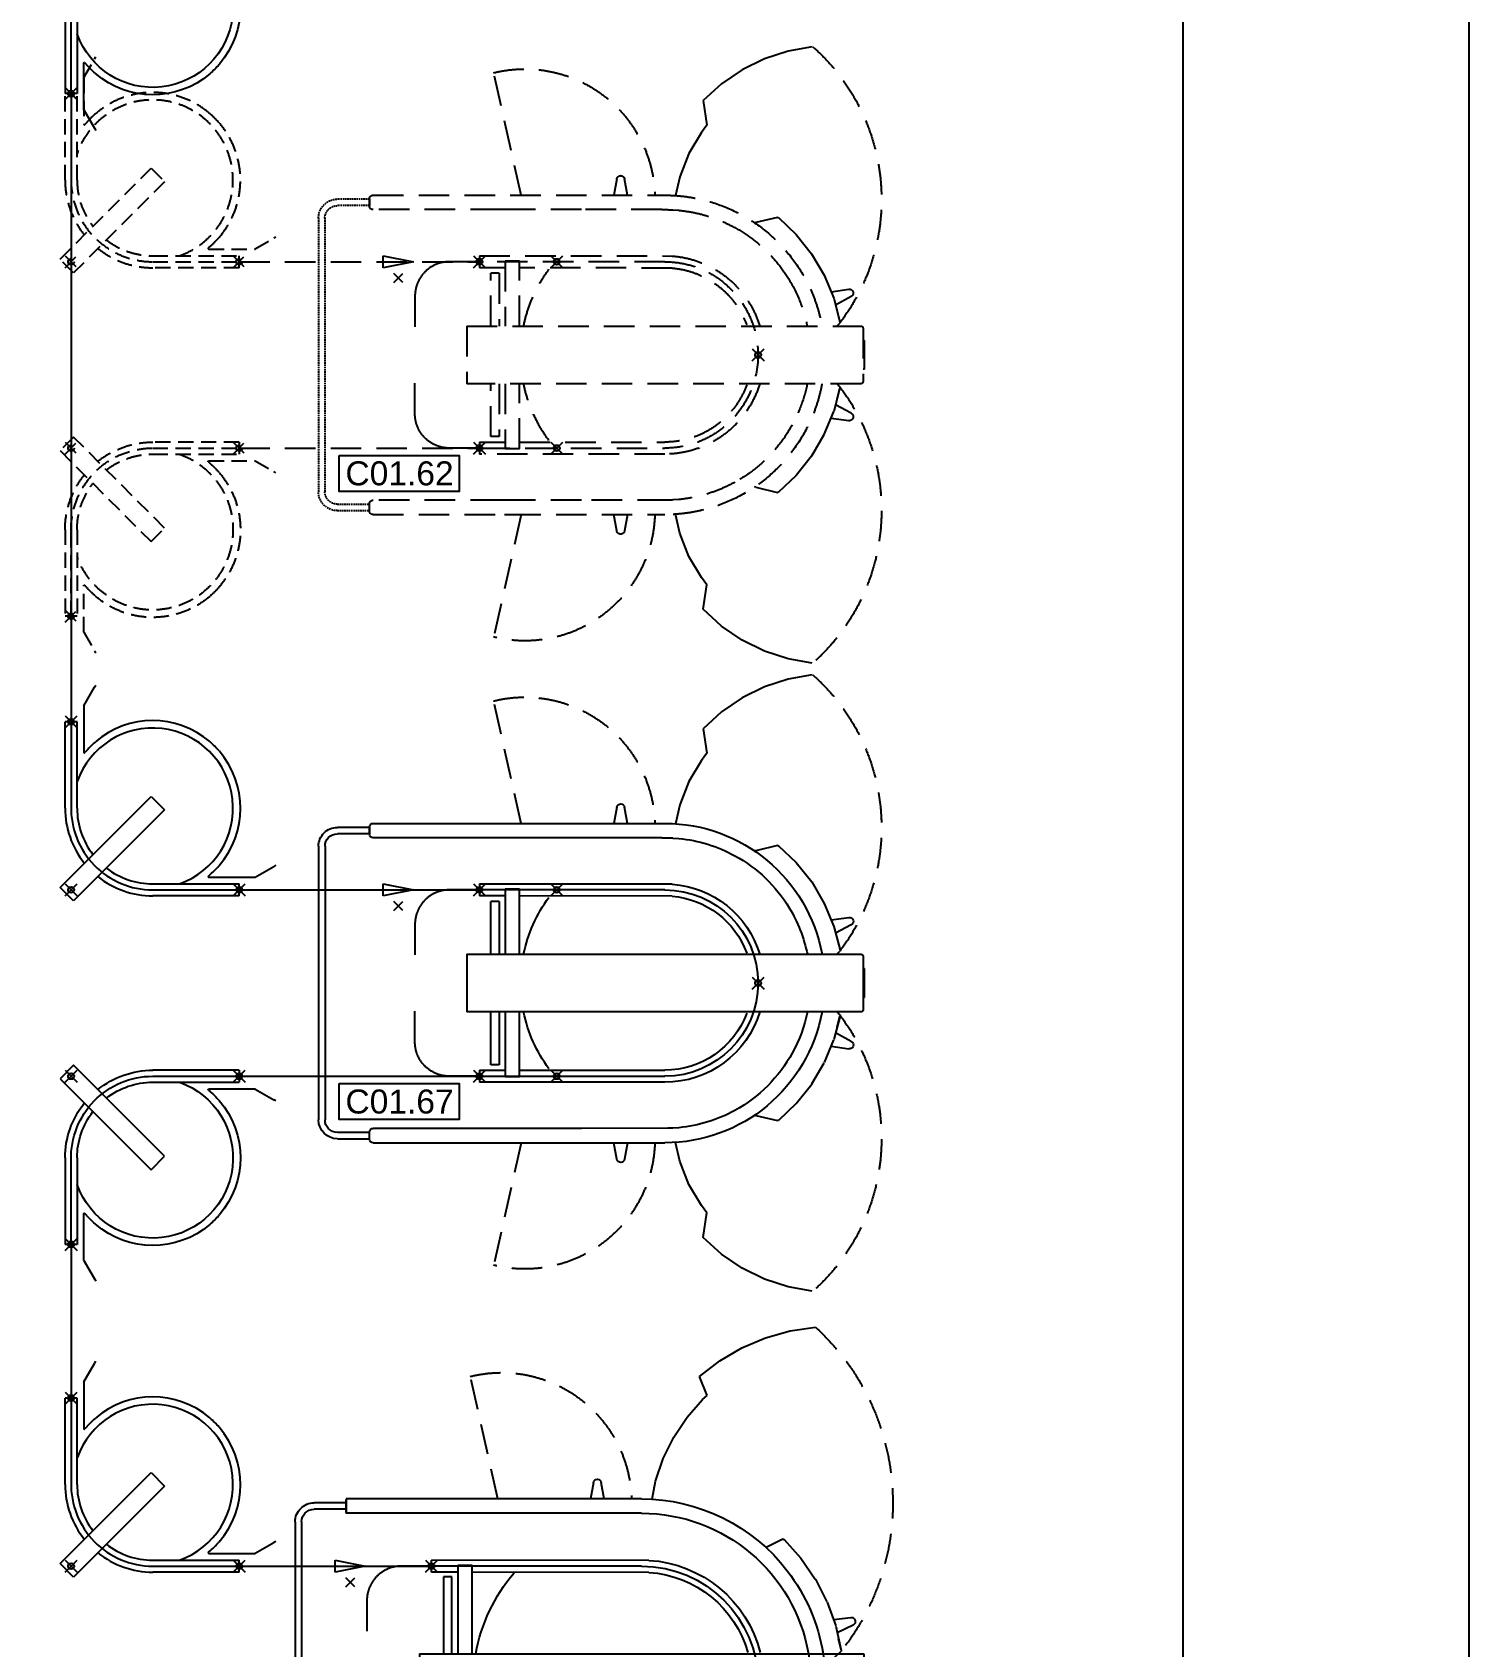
# Model space of a CAD drawing. Extents: x -3873 to 164127, y 7129 to 96529.
# Drawn here: x 63037 to 69017, y 45319 to 52042 of the extents above; entities that cross this region are included whole.
import ezdxf
from ezdxf.enums import TextEntityAlignment as Align

# ---------------------------------------------------------------- set-up
doc = ezdxf.new("R2010")
doc.units = 0
doc.header["$PDMODE"] = 35
doc.header["$PDSIZE"] = 25
doc.linetypes.add('HIDDEN', pattern=[9.525, 6.35, -3.175])
doc.layers.get('0').update_dxf_attribs({"linetype": 'CONTINUOUS'})
for name, color, linetype in [('BUILDING', 2, 'CONTINUOUS'), ('DOORS', 4, 'HIDDEN'), ('LAYOUT', 90, 'CONTINUOUS'), ('LAYOUT optional expansion', 130, 'HIDDEN'), ('LOGISTICS', 3, 'CONTINUOUS'), ('POSNR', 4, 'CONTINUOUS')]:
    doc.layers.add(name, color=color, linetype=linetype)
doc.styles.add('015_100', font='arial.ttf', dxfattribs={"height": 150})

# ---------------------------------------------------------------- blocks, each defined once
blk = doc.blocks.new('evisceration_Neckskin_ECP_16d')
at = {"ltscale": 20}
for p, q in [((571.8, 1120.9), (559.8, 1053)), ((616.2, 1053), (604.2, 1120.9)), ((-458, 1038), (-458, 1008)), ((-443, 1053), (772, 1053)), ((104.5, 1053), (167, 1053)), ((89.5, 993), (-443, 993)), ((174.5, 993), (89.5, 993)), ((424.5, 993), (174.5, 993)), ((784.6, 992.9), (424.5, 993)), ((829.8, 990.2), (805.1, 992.1)), ((1150.3, 939.1), (1240.5, 960.8)), ((1318.5, 889.8), (1244.8, 959.6)), ((1150.3, 939.1), (1145.8, 938)), ((1319, 889.2), (1383, 808.9)), ((1383.5, 808.2), (1435.6, 719.8)), ((-219.1, 740.8), (-221, 739.2)), ((-217.2, 742.4), (-219.1, 740.8)), ((-215.3, 744), (-217.2, 742.4)), ((-213.3, 745.6), (-215.3, 744)), ((-211.3, 747.1), (-213.3, 745.6)), ((-209.3, 748.6), (-211.3, 747.1)), ((-207.3, 750.1), (-209.3, 748.6)), ((-205.2, 751.5), (-207.3, 750.1)), ((-203.1, 752.9), (-205.2, 751.5)), ((-201, 754.2), (-203.1, 752.9)), ((-198.9, 755.5), (-201, 754.2)), ((-196.7, 756.8), (-198.9, 755.5)), ((-194.5, 758), (-196.7, 756.8)), ((-192.3, 759.2), (-194.5, 758)), ((-190.1, 760.4), (-192.3, 759.2)), ((-187.9, 761.5), (-190.1, 760.4)), ((-185.6, 762.6), (-187.9, 761.5)), ((-183.3, 763.6), (-185.6, 762.6)), ((-181.1, 764.6), (-183.3, 763.6)), ((-178.7, 765.6), (-181.1, 764.6)), ((-176.4, 766.5), (-178.7, 765.6)), ((-174.1, 767.3), (-176.4, 766.5)), ((-171.7, 768.2), (-174.1, 767.3)), ((-169.3, 769), (-171.7, 768.2)), ((-166.9, 769.7), (-169.3, 769)), ((-164.5, 770.4), (-166.9, 769.7)), ((-162.1, 771.1), (-164.5, 770.4)), ((-159.7, 771.7), (-162.1, 771.1)), ((-157.3, 772.3), (-159.7, 771.7)), ((-154.8, 772.9), (-157.3, 772.3)), ((-152.4, 773.4), (-154.8, 772.9)), ((-149.9, 773.8), (-152.4, 773.4)), ((-147.4, 774.2), (-149.9, 773.8)), ((-145, 774.6), (-147.4, 774.2)), ((-142.5, 774.9), (-145, 774.6)), ((-140, 775.2), (-142.5, 774.9)), ((-137.5, 775.5), (-140, 775.2)), ((-135, 775.7), (-137.5, 775.5)), ((-132.5, 775.8), (-135, 775.7)), ((-130, 775.9), (-132.5, 775.8)), ((-127.5, 776), (-130, 775.9)), ((-125, 776), (-127.5, 776)), ((0, 776), (-125, 776)), ((772, 801), (0, 801)), ((0, 751), (0, 801)), ((0, 776), (772.3, 776)), ((0, 751), (107, 751)), ((167, 779), (107, 779)), ((107, 508), (107, 779)), ((167, 779), (167, 508)), ((167, 751), (772, 751)), ((-262.2, 674.5), (-262.9, 672.1)), ((-261.4, 676.9), (-262.2, 674.5)), ((-260.6, 679.3), (-261.4, 676.9)), ((-259.8, 681.6), (-260.6, 679.3)), ((-258.9, 684), (-259.8, 681.6)), ((-258, 686.3), (-258.9, 684)), ((-257, 688.6), (-258, 686.3)), ((-256, 690.9), (-257, 688.6)), ((-255, 693.2), (-256, 690.9)), ((-253.9, 695.4), (-255, 693.2)), ((-252.8, 697.7), (-253.9, 695.4)), ((-251.7, 699.9), (-252.8, 697.7)), ((-250.5, 702.1), (-251.7, 699.9)), ((-249.2, 704.3), (-250.5, 702.1)), ((-248, 706.4), (-249.2, 704.3)), ((-246.7, 708.6), (-248, 706.4)), ((-245.3, 710.7), (-246.7, 708.6)), ((-243.9, 712.8), (-245.3, 710.7)), ((-242.5, 714.8), (-243.9, 712.8)), ((-241.1, 716.9), (-242.5, 714.8)), ((-239.6, 718.9), (-241.1, 716.9)), ((-238, 720.9), (-239.6, 718.9)), ((-236.5, 722.8), (-238, 720.9)), ((-234.9, 724.8), (-236.5, 722.8)), ((-233.3, 726.7), (-234.9, 724.8)), ((-231.6, 728.5), (-233.3, 726.7)), ((-229.9, 730.4), (-231.6, 728.5)), ((-228.2, 732.2), (-229.9, 730.4)), ((-226.4, 734), (-228.2, 732.2)), ((-224.6, 735.7), (-226.4, 734)), ((-222.8, 737.5), (-224.6, 735.7)), ((-221, 739.2), (-222.8, 737.5)), ((82, 728), (47, 728)), ((47, 728), (47, 508)), ((82, 508), (82, 728)), ((1436, 719), (1475.4, 624.2)), ((-268.5, 632.5), (-268.5, 505.5)), ((-268.3, 640.1), (-268.4, 637.6)), ((-268.4, 637.6), (-268.4, 635.1)), ((-268.4, 635.1), (-268.5, 632.6)), ((-268.1, 642.6), (-268.3, 640.1)), ((-267.9, 645.1), (-268.1, 642.6)), ((-267.7, 647.5), (-267.9, 645.1)), ((-267.4, 650), (-267.7, 647.5)), ((-267.1, 652.5), (-267.4, 650)), ((-266.7, 655), (-267.1, 652.5)), ((-266.3, 657.5), (-266.7, 655)), ((-265.8, 659.9), (-266.3, 657.5)), ((-265.3, 662.4), (-265.8, 659.9)), ((-264.8, 664.8), (-265.3, 662.4)), ((-264.2, 667.3), (-264.8, 664.8)), ((-263.6, 669.7), (-264.2, 667.3)), ((-262.9, 672.1), (-263.6, 669.7)), ((1464.4, 650.7), (1537.6, 661.7)), ((1501.1, 525.1), (1475.7, 623.4)), ((1547.9, 630.9), (1482.9, 595.5)), ((1489, 571.8), (1500.8, 526.3)), ((1589, 508), (-53, 508)), ((-53, 268), (-53, 508)), ((1500.1, 520.8), (1488.4, 508)), ((1500.9, 525.9), (1500.8, 526.3)), ((1597, 276), (1597, 500)), ((1603, 448), (1597, 448)), ((1603, 448), (1603, 328)), ((-268.5, 143.5), (-268.5, 270.5)), ((1597, 328), (1603, 328)), ((-53, 268), (1589, 268)), ((47, 268), (47, 48)), ((82, 48), (82, 268)), ((107, -3), (107, 268)), ((167, 268), (167, -3)), ((1475.4, 151.8), (1501.1, 250.9)), ((1488.4, 268), (1500.1, 255.2)), ((-268.4, 140.9), (-268.5, 143.4)), ((-268.4, 138.4), (-268.4, 140.9)), ((-268.3, 135.9), (-268.4, 138.4)), ((-268.1, 133.4), (-268.3, 135.9)), ((1435.6, 56.2), (1475.4, 151.8)), ((1547.9, 145.1), (1482.9, 180.5)), ((-267.9, 130.9), (-268.1, 133.4)), ((-267.7, 128.5), (-267.9, 130.9)), ((-267.4, 126), (-267.7, 128.5)), ((-267.1, 123.5), (-267.4, 126)), ((-266.7, 121), (-267.1, 123.5)), ((-266.3, 118.5), (-266.7, 121)), ((-265.8, 116.1), (-266.3, 118.5)), ((-265.3, 113.6), (-265.8, 116.1)), ((-264.8, 111.2), (-265.3, 113.6)), ((-264.2, 108.7), (-264.8, 111.2)), ((-263.6, 106.3), (-264.2, 108.7)), ((-262.9, 103.9), (-263.6, 106.3)), ((-262.2, 101.5), (-262.9, 103.9)), ((-261.4, 99.1), (-262.2, 101.5)), ((-260.6, 96.7), (-261.4, 99.1)), ((-259.8, 94.4), (-260.6, 96.7)), ((-258.9, 92), (-259.8, 94.4)), ((-258, 89.7), (-258.9, 92)), ((-257, 87.4), (-258, 89.7)), ((-256, 85.1), (-257, 87.4)), ((-255, 82.8), (-256, 85.1)), ((-253.9, 80.6), (-255, 82.8)), ((-252.8, 78.3), (-253.9, 80.6)), ((-251.7, 76.1), (-252.8, 78.3)), ((-250.5, 73.9), (-251.7, 76.1)), ((-249.2, 71.7), (-250.5, 73.9)), ((-248, 69.6), (-249.2, 71.7)), ((-246.7, 67.4), (-248, 69.6)), ((-245.3, 65.3), (-246.7, 67.4)), ((1464.4, 125.3), (1537.6, 114.3)), ((-243.9, 63.2), (-245.3, 65.3)), ((-242.5, 61.2), (-243.9, 63.2)), ((-241.1, 59.1), (-242.5, 61.2)), ((-239.6, 57.1), (-241.1, 59.1)), ((-238, 55.1), (-239.6, 57.1)), ((-236.5, 53.2), (-238, 55.1)), ((-234.9, 51.2), (-236.5, 53.2)), ((-233.3, 49.3), (-234.9, 51.2)), ((-231.6, 47.5), (-233.3, 49.3)), ((-229.9, 45.6), (-231.6, 47.5)), ((-228.2, 43.8), (-229.9, 45.6)), ((-226.4, 42), (-228.2, 43.8)), ((-224.6, 40.3), (-226.4, 42)), ((-222.8, 38.5), (-224.6, 40.3)), ((-221, 36.8), (-222.8, 38.5)), ((-219.1, 35.2), (-221, 36.8)), ((-217.2, 33.6), (-219.1, 35.2)), ((-215.3, 32), (-217.2, 33.6)), ((-213.3, 30.4), (-215.3, 32)), ((-211.3, 28.9), (-213.3, 30.4)), ((-209.3, 27.4), (-211.3, 28.9)), ((-207.3, 25.9), (-209.3, 27.4)), ((-205.2, 24.5), (-207.3, 25.9)), ((-203.1, 23.1), (-205.2, 24.5)), ((-201, 21.8), (-203.1, 23.1)), ((-198.9, 20.5), (-201, 21.8)), ((-196.7, 19.2), (-198.9, 20.5)), ((-194.5, 18), (-196.7, 19.2)), ((-192.3, 16.8), (-194.5, 18)), ((-190.1, 15.6), (-192.3, 16.8)), ((-187.9, 14.5), (-190.1, 15.6)), ((-185.6, 13.4), (-187.9, 14.5)), ((-183.3, 12.4), (-185.6, 13.4)), ((-181.1, 11.4), (-183.3, 12.4)), ((-178.7, 10.4), (-181.1, 11.4)), ((-176.4, 9.5), (-178.7, 10.4)), ((-174.1, 8.7), (-176.4, 9.5)), ((-171.7, 7.8), (-174.1, 8.7)), ((-169.3, 7), (-171.7, 7.8)), ((-166.9, 6.3), (-169.3, 7)), ((-164.5, 5.6), (-166.9, 6.3)), ((-162.1, 4.9), (-164.5, 5.6)), ((-159.7, 4.3), (-162.1, 4.9)), ((-157.3, 3.7), (-159.7, 4.3)), ((-154.8, 3.1), (-157.3, 3.7)), ((-152.4, 2.6), (-154.8, 3.1)), ((-149.9, 2.2), (-152.4, 2.6)), ((-147.4, 1.8), (-149.9, 2.2)), ((-145, 1.4), (-147.4, 1.8)), ((-142.5, 1.1), (-145, 1.4)), ((-140, 0.8), (-142.5, 1.1)), ((-137.5, 0.5), (-140, 0.8)), ((-135, 0.3), (-137.5, 0.5)), ((-132.5, 0.2), (-135, 0.3)), ((-130, 0.1), (-132.5, 0.2)), ((-127.5, 0), (-130, 0.1)), ((-125, 0), (-127.5, 0)), ((0, 0), (-125, 0)), ((107, 25), (0, 25)), ((0, -25), (0, 25)), ((772.1, 0), (0, 0)), ((82, 48), (47, 48)), ((802.1, 26.3), (167, 25)), ((1383, -32.9), (1435.6, 56.2)), ((0, -25), (802.1, -23.9)), ((167, -3), (107, -3)), ((1318.5, -113.8), (1383, -32.9)), ((1244.8, -183.6), (1318.5, -113.8)), ((1150.3, -163.1), (1145.8, -162)), ((1240.5, -184.8), (1150.3, -163.1)), ((1244.7, -183.5), (1244.8, -183.6)), ((-458, -262), (-458, -232)), ((-458, -233.6), (-458, -260.4)), ((89.5, -217), (-443, -217)), ((174.5, -217), (89.5, -217)), ((424.5, -217), (174.5, -217)), ((759.5, -217), (424.5, -217)), ((805.1, -216.1), (829.8, -214.2)), ((-443, -277), (772, -277)), ((571.8, -344.9), (559.8, -277)), ((616.2, -277), (604.2, -344.9))]:
    blk.add_line(p, q, dxfattribs=at)
for p, q in [((-591.5, 1036.4), (-458, 1036.4)), ((-591.5, 1009.5), (-458, 1009.5)), ((-670, -182), (-670, 958)), ((-643.1, -182), (-643.1, 958)), ((-458, -233.6), (-591.5, -233.6)), ((-458, -260.4), (-591.5, -260.4))]:
    blk.add_line(p, q)
at = {"color": 5, "linetype": 'Continuous', "ltscale": 20}
for p, q in [((-356.2, 86.2), (-318.7, 48.8)), ((-318.7, 86.2), (-356.2, 48.8)), ((-275, 0), (-400, 25)), ((-400, 25), (-400, -25)), ((-400, -25), (-275, 0))]:
    blk.add_line(p, q, dxfattribs=at)
at = {"ltscale": 20}
blk.add_lwpolyline([(1244.8, -183.6), (1244.9, -183.6), (1244.9, -183.5), (1244.9, -183.5), (1244.9, -183.5), (1244.9, -183.5), (1244.9, -183.5), (1244.9, -183.5), (1244.9, -183.4)], dxfattribs=at)
for centre, radius, start, end in [((588, 1118), 16.5, 10, 170), ((-443, 1038), 15, 90, 180), ((104.5, 1043), 10, 90, 90.14526), ((772, 388), 665, 10.39596, 90), ((-443, 1008), 15, 180, 270.00001), ((772, 388), 605, 86.86648, 88.80625), ((772, 388), 605, 61.19375, 84.52049), ((1241.6, 956.3), 4.65, 46.53872, 103.53872), ((772, 388), 605, 28.80625, 61.19375), ((772, 388), 600, 143.54094, 168.46311), ((772, 388), 413, 16.89119, 90), ((772, 388), 363, 20.14228, 90), ((772, 388), 388, 270.01158, 89.95973), ((772, 388), 605, 11.44024, 28.80625), ((1540, 645.4), 16.5, 298.53872, 98.53872), ((1496.6, 523.9), 4.65, 317.53873, 14.53872), ((1589, 500), 8, 359.99344, 90.00401), ((1589, 276), 8, 269.99517, 359.99632), ((772, 388), 600, 191.53701, 216.45915), ((772, 388), 665, 269.99999, 349.60391), ((772, 388), 363, 274.76435, 339.85772), ((772, 388), 413, 274.18647, 343.10862), ((772, 388), 605, 328.80626, 348.55962), ((1496.6, 252.1), 4.65, 345.46128, 42.46128), ((1540, 130.6), 16.5, 261.46127, 61.46128), ((772, 388), 605, 298.80625, 328.80626), ((772, 388), 605, 275.47956, 298.80625), ((1241.6, -180.3), 4.65, 256.46127, 313.46128), ((-443, -232), 15, 90, 180), ((-443, -262), 15, 180, 270.00001), ((769, 452.9), 670, 269.18774, 273.08648), ((744.5, -267), 10, 269.13946, 270.00001), ((588, -342), 16.5, 189.99998, 349.99998)]:
    blk.add_arc(centre, radius, start, end, dxfattribs=at)
for centre, radius, start, end in [((-591.5, 958), 78.5, 90.00001, 180), ((-591.5, 958), 51.6, 90.00001, 180), ((-591.5, -182), 78.5, 180, 270.00001), ((-591.5, -182), 51.6, 180, 270.00001)]:
    blk.add_arc(centre, radius, start, end)
at = {"color": 5, "linetype": 'Continuous', "ltscale": 20}
for p in [(0, 776), (322, 776), (1160, 388), (0, 0), (322, 0)]:
    blk.add_point(p, dxfattribs=at)
at = {"layer": 'DOORS', "color": 4, "linetype": 'HIDDEN', "ltscale": 20}
for points in [[(1385.2, 1671.2), (1285, 1653.3), (1187.2, 1621.1), (1094.2, 1575.5), (1008.5, 1517.5), (931.3, 1446.9), (947.1, 1345.2), (924.2, 1314.2), (872.3, 1226.9), (833.8, 1130.2), (816, 1051.5)], [(173.8, 1053), (59.8, 1559.1)], [(173.8, -277), (59.8, -783.1)], [(1385.2, -895.2), (1285, -877.3), (1187.2, -845.1), (1094.2, -799.5), (1008.5, -741.5), (931.3, -670.9), (947.1, -569.2), (924.2, -538.2), (872.3, -450.9), (833.8, -354.2), (816, -275.5)]]:
    blk.add_lwpolyline(points, dxfattribs=at)
for centre, radius, start, end in [((824.7, 1035.7), 849.3, 321.58471, 48.48563), ((189, 1037), 541.6, 1.69289, 103.8927), ((824.7, -259.7), 849.3, 311.51437, 38.41529), ((189, -261), 541.6, 256.1073, 358.30711)]:
    blk.add_arc(centre, radius, start, end, dxfattribs=at)
at = {"layer": 'POSNR', "color": 4, "linetype": 'Continuous'}
blk.add_lwpolyline([(-584.3, 806.2), (-84.3, 806.2), (-84.3, 956.2), (-584.3, 956.2)], close=True, dxfattribs=at)
at = {"layer": 'POSNR', "color": 4, "linetype": 'Continuous', "style": '015_100', "flags": 8}
blk.add_attdef('C01.62', text='', height=100, dxfattribs=at).set_placement((-332.5, 881.2), align=Align.MIDDLE)
blk = doc.blocks.new('evisceration_finalcontrol_ECP_16d')
at = {"ltscale": 20}
for p, q in [((572, 1120.9), (560.1, 1053)), ((616.5, 1053), (604.5, 1120.9)), ((-457.7, 1038), (-457.7, 1008)), ((-442.7, 1053), (772.3, 1053)), ((104.8, 1053), (167.3, 1053)), ((89.8, 993), (-442.7, 993)), ((174.7, 993), (89.8, 993)), ((424.8, 993), (174.7, 993)), ((784.9, 992.9), (424.8, 993)), ((830, 990.2), (805.3, 992.1)), ((1150.5, 939.1), (1240.8, 960.8)), ((1318.7, 889.8), (1245, 959.6)), ((1150.5, 939.1), (1146.1, 938)), ((1319.3, 889.2), (1383.3, 808.9)), ((1383.8, 808.2), (1435.9, 719.8)), ((-219.1, 740.8), (-221, 739.2)), ((-217.2, 742.4), (-219.1, 740.8)), ((-215.3, 744), (-217.2, 742.4)), ((-213.3, 745.6), (-215.3, 744)), ((-211.3, 747.1), (-213.3, 745.6)), ((-209.3, 748.6), (-211.3, 747.1)), ((-207.3, 750.1), (-209.3, 748.6)), ((-205.2, 751.5), (-207.3, 750.1)), ((-203.1, 752.9), (-205.2, 751.5)), ((-201, 754.2), (-203.1, 752.9)), ((-198.9, 755.5), (-201, 754.2)), ((-196.7, 756.8), (-198.9, 755.5)), ((-194.5, 758), (-196.7, 756.8)), ((-192.3, 759.2), (-194.5, 758)), ((-190.1, 760.4), (-192.3, 759.2)), ((-187.9, 761.5), (-190.1, 760.4)), ((-185.6, 762.6), (-187.9, 761.5)), ((-183.3, 763.6), (-185.6, 762.6)), ((-181.1, 764.6), (-183.3, 763.6)), ((-178.7, 765.6), (-181.1, 764.6)), ((-176.4, 766.5), (-178.7, 765.6)), ((-174.1, 767.3), (-176.4, 766.5)), ((-171.7, 768.2), (-174.1, 767.3)), ((-169.3, 769), (-171.7, 768.2)), ((-166.9, 769.7), (-169.3, 769)), ((-164.5, 770.4), (-166.9, 769.7)), ((-162.1, 771.1), (-164.5, 770.4)), ((-159.7, 771.7), (-162.1, 771.1)), ((-157.3, 772.3), (-159.7, 771.7)), ((-154.8, 772.9), (-157.3, 772.3)), ((-152.4, 773.4), (-154.8, 772.9)), ((-149.9, 773.8), (-152.4, 773.4)), ((-147.4, 774.2), (-149.9, 773.8)), ((-145, 774.6), (-147.4, 774.2)), ((-142.5, 774.9), (-145, 774.6)), ((-140, 775.2), (-142.5, 774.9)), ((-137.5, 775.5), (-140, 775.2)), ((-135, 775.7), (-137.5, 775.5)), ((-132.5, 775.8), (-135, 775.7)), ((-130, 775.9), (-132.5, 775.8)), ((-127.5, 776), (-130, 775.9)), ((-125, 776), (-127.5, 776)), ((0, 776), (-125, 776)), ((772, 801), (0, 801)), ((0, 751), (0, 801)), ((0, 776), (772.3, 776)), ((0, 751), (107, 751)), ((167, 779), (107, 779)), ((107, 508), (107, 779)), ((167, 779), (167, 508)), ((167, 751), (772, 751)), ((-262.2, 674.5), (-262.9, 672.1)), ((-261.4, 676.9), (-262.2, 674.5)), ((-260.6, 679.3), (-261.4, 676.9)), ((-259.8, 681.6), (-260.6, 679.3)), ((-258.9, 684), (-259.8, 681.6)), ((-258, 686.3), (-258.9, 684)), ((-257, 688.6), (-258, 686.3)), ((-256, 690.9), (-257, 688.6)), ((-255, 693.2), (-256, 690.9)), ((-253.9, 695.4), (-255, 693.2)), ((-252.8, 697.7), (-253.9, 695.4)), ((-251.7, 699.9), (-252.8, 697.7)), ((-250.5, 702.1), (-251.7, 699.9)), ((-249.2, 704.3), (-250.5, 702.1)), ((-248, 706.4), (-249.2, 704.3)), ((-246.7, 708.6), (-248, 706.4)), ((-245.3, 710.7), (-246.7, 708.6)), ((-243.9, 712.8), (-245.3, 710.7)), ((-242.5, 714.8), (-243.9, 712.8)), ((-241.1, 716.9), (-242.5, 714.8)), ((-239.6, 718.9), (-241.1, 716.9)), ((-238, 720.9), (-239.6, 718.9)), ((-236.5, 722.8), (-238, 720.9)), ((-234.9, 724.8), (-236.5, 722.8)), ((-233.3, 726.7), (-234.9, 724.8)), ((-231.6, 728.5), (-233.3, 726.7)), ((-229.9, 730.4), (-231.6, 728.5)), ((-228.2, 732.2), (-229.9, 730.4)), ((-226.4, 734), (-228.2, 732.2)), ((-224.6, 735.7), (-226.4, 734)), ((-222.8, 737.5), (-224.6, 735.7)), ((-221, 739.2), (-222.8, 737.5)), ((82, 728), (47, 728)), ((47, 728), (47, 508)), ((82, 508), (82, 728)), ((1436.3, 719), (1475.6, 624.2)), ((-268.5, 632.5), (-268.5, 505.5)), ((-268.3, 640.1), (-268.4, 637.6)), ((-268.4, 637.6), (-268.4, 635.1)), ((-268.4, 635.1), (-268.5, 632.6)), ((-268.1, 642.6), (-268.3, 640.1)), ((-267.9, 645.1), (-268.1, 642.6)), ((-267.7, 647.5), (-267.9, 645.1)), ((-267.4, 650), (-267.7, 647.5)), ((-267.1, 652.5), (-267.4, 650)), ((-266.7, 655), (-267.1, 652.5)), ((-266.3, 657.5), (-266.7, 655)), ((-265.8, 659.9), (-266.3, 657.5)), ((-265.3, 662.4), (-265.8, 659.9)), ((-264.8, 664.8), (-265.3, 662.4)), ((-264.2, 667.3), (-264.8, 664.8)), ((-263.6, 669.7), (-264.2, 667.3)), ((-262.9, 672.1), (-263.6, 669.7)), ((1464.6, 650.7), (1537.8, 661.7)), ((1501.4, 525.1), (1475.9, 623.4)), ((1548.2, 630.9), (1483.1, 595.5)), ((1489.3, 571.8), (1501.1, 526.3)), ((1589, 508), (-53, 508)), ((-53, 268), (-53, 508)), ((1500.3, 520.8), (1488.6, 508)), ((1501.2, 525.9), (1501.1, 526.3)), ((1597, 276), (1597, 500)), ((1603, 448), (1597, 448)), ((1603, 448), (1603, 328)), ((-268.5, 143.5), (-268.5, 270.5)), ((1597, 328), (1603, 328)), ((-53, 268), (1589, 268)), ((47, 268), (47, 48)), ((82, 48), (82, 268)), ((107, -3), (107, 268)), ((167, 268), (167, -3)), ((1475.6, 151.8), (1501.4, 250.9)), ((1488.6, 268), (1500.3, 255.2)), ((-268.4, 140.9), (-268.5, 143.4)), ((-268.4, 138.4), (-268.4, 140.9)), ((-268.3, 135.9), (-268.4, 138.4)), ((-268.1, 133.4), (-268.3, 135.9)), ((1435.9, 56.2), (1475.6, 151.8)), ((1548.2, 145.1), (1483.1, 180.5)), ((-267.9, 130.9), (-268.1, 133.4)), ((-267.7, 128.5), (-267.9, 130.9)), ((-267.4, 126), (-267.7, 128.5)), ((-267.1, 123.5), (-267.4, 126)), ((-266.7, 121), (-267.1, 123.5)), ((-266.3, 118.5), (-266.7, 121)), ((-265.8, 116.1), (-266.3, 118.5)), ((-265.3, 113.6), (-265.8, 116.1)), ((-264.8, 111.2), (-265.3, 113.6)), ((-264.2, 108.7), (-264.8, 111.2)), ((-263.6, 106.3), (-264.2, 108.7)), ((-262.9, 103.9), (-263.6, 106.3)), ((-262.2, 101.5), (-262.9, 103.9)), ((-261.4, 99.1), (-262.2, 101.5)), ((-260.6, 96.7), (-261.4, 99.1)), ((-259.8, 94.4), (-260.6, 96.7)), ((-258.9, 92), (-259.8, 94.4)), ((-258, 89.7), (-258.9, 92)), ((-257, 87.4), (-258, 89.7)), ((-256, 85.1), (-257, 87.4)), ((-255, 82.8), (-256, 85.1)), ((-253.9, 80.6), (-255, 82.8)), ((-252.8, 78.3), (-253.9, 80.6)), ((-251.7, 76.1), (-252.8, 78.3)), ((-250.5, 73.9), (-251.7, 76.1)), ((-249.2, 71.7), (-250.5, 73.9)), ((-248, 69.6), (-249.2, 71.7)), ((-246.7, 67.4), (-248, 69.6)), ((-245.3, 65.3), (-246.7, 67.4)), ((1464.6, 125.3), (1537.8, 114.3)), ((-243.9, 63.2), (-245.3, 65.3)), ((-242.5, 61.2), (-243.9, 63.2)), ((-241.1, 59.1), (-242.5, 61.2)), ((-239.6, 57.1), (-241.1, 59.1)), ((-238, 55.1), (-239.6, 57.1)), ((-236.5, 53.2), (-238, 55.1)), ((-234.9, 51.2), (-236.5, 53.2)), ((-233.3, 49.3), (-234.9, 51.2)), ((-231.6, 47.5), (-233.3, 49.3)), ((-229.9, 45.6), (-231.6, 47.5)), ((-228.2, 43.8), (-229.9, 45.6)), ((-226.4, 42), (-228.2, 43.8)), ((-224.6, 40.3), (-226.4, 42)), ((-222.8, 38.5), (-224.6, 40.3)), ((-221, 36.8), (-222.8, 38.5)), ((-219.1, 35.2), (-221, 36.8)), ((-217.2, 33.6), (-219.1, 35.2)), ((-215.3, 32), (-217.2, 33.6)), ((-213.3, 30.4), (-215.3, 32)), ((-211.3, 28.9), (-213.3, 30.4)), ((-209.3, 27.4), (-211.3, 28.9)), ((-207.3, 25.9), (-209.3, 27.4)), ((-205.2, 24.5), (-207.3, 25.9)), ((-203.1, 23.1), (-205.2, 24.5)), ((-201, 21.8), (-203.1, 23.1)), ((-198.9, 20.5), (-201, 21.8)), ((-196.7, 19.2), (-198.9, 20.5)), ((-194.5, 18), (-196.7, 19.2)), ((-192.3, 16.8), (-194.5, 18)), ((-190.1, 15.6), (-192.3, 16.8)), ((-187.9, 14.5), (-190.1, 15.6)), ((-185.6, 13.4), (-187.9, 14.5)), ((-183.3, 12.4), (-185.6, 13.4)), ((-181.1, 11.4), (-183.3, 12.4)), ((-178.7, 10.4), (-181.1, 11.4)), ((-176.4, 9.5), (-178.7, 10.4)), ((-174.1, 8.7), (-176.4, 9.5)), ((-171.7, 7.8), (-174.1, 8.7)), ((-169.3, 7), (-171.7, 7.8)), ((-166.9, 6.3), (-169.3, 7)), ((-164.5, 5.6), (-166.9, 6.3)), ((-162.1, 4.9), (-164.5, 5.6)), ((-159.7, 4.3), (-162.1, 4.9)), ((-157.3, 3.7), (-159.7, 4.3)), ((-154.8, 3.1), (-157.3, 3.7)), ((-152.4, 2.6), (-154.8, 3.1)), ((-149.9, 2.2), (-152.4, 2.6)), ((-147.4, 1.8), (-149.9, 2.2)), ((-145, 1.4), (-147.4, 1.8)), ((-142.5, 1.1), (-145, 1.4)), ((-140, 0.8), (-142.5, 1.1)), ((-137.5, 0.5), (-140, 0.8)), ((-135, 0.3), (-137.5, 0.5)), ((-132.5, 0.2), (-135, 0.3)), ((-130, 0.1), (-132.5, 0.2)), ((-127.5, 0), (-130, 0.1)), ((-125, 0), (-127.5, 0)), ((107, 25), (0, 25)), ((0, -25), (0, 25)), ((772.1, 0), (0, 0)), ((82, 48), (47, 48)), ((802.1, 26.3), (167, 25)), ((1383.3, -32.9), (1435.9, 56.2)), ((0, 0), (-125, 0)), ((0, -25), (802.1, -25)), ((167, -3), (107, -3)), ((1318.7, -113.8), (1383.3, -32.9)), ((1245, -183.6), (1318.7, -113.8)), ((1150.5, -163.1), (1146.1, -162)), ((1240.8, -184.8), (1150.5, -163.1)), ((1244.9, -183.5), (1245, -183.6)), ((-457.7, -262), (-457.7, -232)), ((-457.7, -233.6), (-457.7, -260.4)), ((89.8, -217), (-442.7, -217)), ((174.7, -217), (89.8, -217)), ((424.8, -217), (174.7, -217)), ((759.8, -217), (424.8, -217)), ((805.3, -216.1), (830, -214.2)), ((-442.7, -277), (772.3, -277)), ((572, -344.9), (560.1, -277)), ((616.5, -277), (604.5, -344.9))]:
    blk.add_line(p, q, dxfattribs=at)
for p, q in [((-591.2, 1036.4), (-457.7, 1036.4)), ((-591.2, 1009.5), (-457.7, 1009.5)), ((-669.7, -182), (-669.7, 958)), ((-642.8, -182), (-642.8, 958)), ((-457.7, -233.6), (-591.2, -233.6)), ((-457.7, -260.4), (-591.2, -260.4))]:
    blk.add_line(p, q)
at = {"color": 5, "linetype": 'Continuous', "ltscale": 20}
for p, q in [((-356.3, 86.2), (-318.8, 48.8)), ((-318.8, 86.2), (-356.3, 48.8)), ((-275, 0), (-400, 25)), ((-400, 25), (-400, -25)), ((-400, -25), (-275, 0))]:
    blk.add_line(p, q, dxfattribs=at)
at = {"ltscale": 20}
blk.add_lwpolyline([(1245, -183.6), (1245.1, -183.6), (1245.2, -183.5), (1245.2, -183.5), (1245.2, -183.5), (1245.2, -183.5), (1245.2, -183.5), (1245.2, -183.5), (1245.2, -183.4)], dxfattribs=at)
for centre, radius, start, end in [((588.3, 1118), 16.5, 10, 170), ((-442.7, 1038), 15, 90, 180), ((104.8, 1043), 10, 90, 90.14526), ((772.3, 388), 665, 10.39597, 90), ((-442.7, 1008), 15, 180, 270.00001), ((772.3, 388), 605, 86.86648, 88.80625), ((772.3, 388), 605, 61.19375, 84.52049), ((1241.8, 956.3), 4.65, 46.53872, 103.53872), ((772.3, 388), 605, 28.80625, 61.19375), ((772, 388), 600, 143.54094, 168.46311), ((772, 388), 413, 16.89119, 90), ((772, 388), 363, 20.14228, 90), ((772, 388), 388, 270.01158, 89.95973), ((772.3, 388), 605, 11.44024, 28.80625), ((1540.3, 645.4), 16.5, 298.53872, 98.53872), ((1496.9, 523.9), 4.65, 317.53873, 14.53872), ((1589, 500), 8, 359.99344, 90.00401), ((1589, 276), 8, 269.99517, 359.99632), ((772, 388), 600, 191.53701, 216.45915), ((772.3, 388), 665, 269.99999, 349.60391), ((772, 388), 363, 274.76435, 339.85772), ((772, 388), 413, 274.18647, 343.10862), ((772.3, 388), 605, 328.80626, 348.55963), ((1496.9, 252.1), 4.65, 345.46128, 42.46128), ((1540.3, 130.6), 16.5, 261.46127, 61.46128), ((772.3, 388), 605, 298.80625, 328.80626), ((772.3, 388), 605, 275.47956, 298.80625), ((1241.8, -180.3), 4.65, 256.46127, 313.46128), ((-442.7, -232), 15, 90, 180), ((-442.7, -262), 15, 180, 270.00001), ((769.3, 452.9), 670, 269.18774, 273.08648), ((744.8, -267), 10, 269.13946, 270.00001), ((588.3, -342), 16.5, 189.99998, 349.99998)]:
    blk.add_arc(centre, radius, start, end, dxfattribs=at)
for centre, radius, start, end in [((-591.2, 958), 78.5, 90.00001, 180), ((-591.2, 958), 51.6, 90.00001, 180), ((-591.2, -182), 78.5, 180, 270.00001), ((-591.2, -182), 51.6, 180, 270.00001)]:
    blk.add_arc(centre, radius, start, end)
at = {"color": 5, "linetype": 'Continuous', "ltscale": 20}
for p in [(0, 776), (322, 776), (1160, 388), (322, 0), (0, 0)]:
    blk.add_point(p, dxfattribs=at)
at = {"layer": 'DOORS', "color": 4, "linetype": 'HIDDEN', "ltscale": 20}
for points in [[(1385.2, 1671.2), (1285, 1653.3), (1187.2, 1621.1), (1094.2, 1575.5), (1008.5, 1517.5), (931.3, 1446.9), (947.1, 1345.2), (924.2, 1314.2), (872.3, 1226.9), (833.8, 1130.2), (816, 1051.5)], [(173.8, 1053), (59.8, 1559.1)], [(173.8, -277), (59.8, -783.1)], [(1385.2, -895.2), (1285, -877.3), (1187.2, -845.1), (1094.2, -799.5), (1008.5, -741.5), (931.3, -670.9), (947.1, -569.2), (924.2, -538.2), (872.3, -450.9), (833.8, -354.2), (816, -275.5)]]:
    blk.add_lwpolyline(points, dxfattribs=at)
for centre, radius, start, end in [((824.7, 1035.7), 849.3, 321.58471, 48.48563), ((189, 1037), 541.6, 1.69289, 103.8927), ((824.7, -259.7), 849.3, 311.51437, 38.41529), ((189, -261), 541.6, 256.1073, 358.30711)]:
    blk.add_arc(centre, radius, start, end, dxfattribs=at)
at = {"layer": 'POSNR', "color": 4, "linetype": 'Continuous'}
blk.add_lwpolyline([(-584.3, 806.2), (-84.3, 806.2), (-84.3, 956.2), (-584.3, 956.2)], close=True, dxfattribs=at)
at = {"layer": 'POSNR', "color": 4, "linetype": 'Continuous', "style": '015_100', "flags": 8}
blk.add_attdef('C01.67', text='', height=100, dxfattribs=at).set_placement((-332.5, 881.2), align=Align.MIDDLE)
blk = doc.blocks.new('evisceration_io_birdwash_ECP_20d')
for p, q in [((674.8, 1317.9), (662.8, 1250)), ((719.2, 1250), (707.2, 1317.9)), ((-488.5, 1233.5), (-355, 1233.5)), ((-567, -185), (-567, 1155)), ((-540.1, -185), (-540.1, 1155)), ((-488.5, 1206.6), (-355, 1206.6)), ((1463.7, 1082.4), (1393.7, 1047.3)), ((1469.2, 1081.4), (1538.2, 1003.7)), ((1538.8, 1003), (1598.4, 915.9)), ((1598.8, 915.1), (1647, 821.1)), ((1647.3, 820.3), (1683.2, 721)), ((1673.5, 748), (1746.8, 756)), ((1683.5, 720.2), (1706.3, 618.3)), ((1755.9, 724.8), (1689.7, 692.2)), ((1638.8, 553.1), (1704.9, 613.9)), ((1705.7, 620.9), (1695.4, 666.8)), ((1696.4, 663.8), (1698.4, 654.9)), ((1705.7, 620.9), (1705.8, 620.6)), ((1638.8, 416.9), (1704.9, 356.1)), ((1683.5, 249.8), (1706.3, 351.7)), ((1705.7, 349.1), (1695.4, 303.2)), ((1705.7, 349.1), (1705.8, 349.4)), ((1755.9, 245.2), (1689.7, 277.8)), ((1696.4, 306.2), (1698.4, 315.1)), ((1647.3, 149.7), (1683.2, 249)), ((1673.5, 222), (1746.8, 214)), ((1598.8, 54.9), (1647, 148.9)), ((1538.8, -33), (1598.4, 54.1)), ((1469.2, -111.4), (1538.2, -33.7)), ((1463.7, -112.4), (1393.7, -77.3)), ((-355, -236.5), (-488.5, -236.5)), ((-355, -263.4), (-488.5, -263.4)), ((674.8, -347.9), (662.8, -280)), ((719.2, -280), (707.2, -347.9))]:
    blk.add_line(p, q)
at = {"ltscale": 20}
for p, q in [((-355, 1250.2), (-355, 1189.9)), ((797, 1250.2), (-355, 1250.2)), ((-340.4, 1250), (-355, 1250)), ((-355, 1190), (-355, 1250)), ((-355, 1246.3), (-355, 1193.8)), ((-340.4, 1250), (237, 1250)), ((240, 1250), (875, 1250)), ((860.4, 1189.9), (-355, 1189.9)), ((-209.3, 942.6), (-211.3, 941.1)), ((-207.3, 944.1), (-209.3, 942.6)), ((-205.2, 945.5), (-207.3, 944.1)), ((-203.1, 946.9), (-205.2, 945.5)), ((-201, 948.2), (-203.1, 946.9)), ((-198.9, 949.5), (-201, 948.2)), ((-196.7, 950.8), (-198.9, 949.5)), ((-194.5, 952), (-196.7, 950.8)), ((-192.3, 953.2), (-194.5, 952)), ((-190.1, 954.4), (-192.3, 953.2)), ((-187.9, 955.5), (-190.1, 954.4)), ((-185.6, 956.6), (-187.9, 955.5)), ((-183.3, 957.6), (-185.6, 956.6)), ((-181, 958.6), (-183.3, 957.6)), ((-178.7, 959.6), (-181, 958.6)), ((-176.4, 960.5), (-178.7, 959.6)), ((-174.1, 961.3), (-176.4, 960.5)), ((-171.7, 962.2), (-174.1, 961.3)), ((-169.3, 963), (-171.7, 962.2)), ((-166.9, 963.7), (-169.3, 963)), ((-164.5, 964.4), (-166.9, 963.7)), ((-162.1, 965.1), (-164.5, 964.4)), ((-159.7, 965.7), (-162.1, 965.1)), ((-157.3, 966.3), (-159.7, 965.7)), ((-154.8, 966.9), (-157.3, 966.3)), ((-152.4, 967.4), (-154.8, 966.9)), ((-149.9, 967.8), (-152.4, 967.4)), ((-147.4, 968.2), (-149.9, 967.8)), ((-145, 968.6), (-147.4, 968.2)), ((-142.5, 968.9), (-145, 968.6)), ((-140, 969.2), (-142.5, 968.9)), ((-137.5, 969.5), (-140, 969.2)), ((-135, 969.7), (-137.5, 969.5)), ((-132.5, 969.8), (-135, 969.7)), ((-130, 969.9), (-132.5, 969.8)), ((-127.5, 970), (-130, 969.9)), ((-125, 970), (-127.5, 970)), ((0, 970), (-125, 970)), ((0, 995), (875, 995)), ((0, 995), (0, 945)), ((0, 970), (875, 970)), ((0, 945), (110, 945)), ((170, 973), (110, 973)), ((110, 605), (110, 973)), ((170, 973), (170, 605)), ((170, 945), (875, 945)), ((-259.8, 875.6), (-260.6, 873.3)), ((-258.9, 878), (-259.8, 875.6)), ((-258, 880.3), (-258.9, 878)), ((-257, 882.6), (-258, 880.3)), ((-256, 884.9), (-257, 882.6)), ((-255, 887.2), (-256, 884.9)), ((-253.9, 889.4), (-255, 887.2)), ((-252.8, 891.7), (-253.9, 889.4)), ((-251.7, 893.9), (-252.8, 891.7)), ((-250.5, 896.1), (-251.7, 893.9)), ((-249.2, 898.3), (-250.5, 896.1)), ((-248, 900.4), (-249.2, 898.3)), ((-246.7, 902.6), (-248, 900.4)), ((-245.3, 904.7), (-246.7, 902.6)), ((-243.9, 906.8), (-245.3, 904.7)), ((-242.5, 908.8), (-243.9, 906.8)), ((-241.1, 910.9), (-242.5, 908.8)), ((-239.6, 912.9), (-241.1, 910.9)), ((-238, 914.9), (-239.6, 912.9)), ((-236.5, 916.8), (-238, 914.9)), ((-234.9, 918.8), (-236.5, 916.8)), ((-233.3, 920.7), (-234.9, 918.8)), ((-231.6, 922.5), (-233.3, 920.7)), ((-229.9, 924.4), (-231.6, 922.5)), ((-228.2, 926.2), (-229.9, 924.4)), ((-226.4, 928), (-228.2, 926.2)), ((-224.6, 929.7), (-226.4, 928)), ((-222.8, 931.5), (-224.6, 929.7)), ((-221, 933.2), (-222.8, 931.5)), ((-219.1, 934.8), (-221, 933.2)), ((-217.2, 936.4), (-219.1, 934.8)), ((-215.3, 938), (-217.2, 936.4)), ((-213.3, 939.6), (-215.3, 938)), ((-211.3, 941.1), (-213.3, 939.6)), ((50, 925), (50, 605)), ((85, 925), (50, 925)), ((85, 605), (85, 925)), ((-268.3, 834.1), (-268.4, 831.6)), ((-268.4, 831.6), (-268.4, 829.1)), ((-268.4, 829.1), (-268.4, 826.5)), ((-268.4, 826.5), (-268.4, 699.5)), ((-268.1, 836.6), (-268.3, 834.1)), ((-267.9, 839.1), (-268.1, 836.6)), ((-267.7, 841.5), (-267.9, 839.1)), ((-267.4, 844), (-267.7, 841.5)), ((-267.1, 846.5), (-267.4, 844)), ((-266.7, 849), (-267.1, 846.5)), ((-266.3, 851.5), (-266.7, 849)), ((-265.8, 853.9), (-266.3, 851.5)), ((-265.3, 856.4), (-265.8, 853.9)), ((-264.8, 858.8), (-265.3, 856.4)), ((-264.2, 861.3), (-264.8, 858.8)), ((-263.6, 863.7), (-264.2, 861.3)), ((-262.9, 866.1), (-263.6, 863.7)), ((-262.2, 868.5), (-262.9, 866.1)), ((-261.4, 870.9), (-262.2, 868.5)), ((-260.6, 873.3), (-261.4, 870.9)), ((1800, 605), (-50, 605)), ((-50, 365), (-50, 605)), ((1800, 365), (1800, 605)), ((1806, 545), (1800, 545)), ((1806, 545), (1806, 425)), ((1800, 425), (1806, 425)), ((-50, 365), (1800, 365)), ((50, 45), (50, 365)), ((85, 365), (85, 45)), ((110, -3), (110, 365)), ((170, 365), (170, -3)), ((-268.4, 143.5), (-268.4, 270.5)), ((-268.4, 140.9), (-268.4, 143.5)), ((-268.4, 138.4), (-268.4, 140.9)), ((-268.3, 135.9), (-268.4, 138.4)), ((-268.1, 133.4), (-268.3, 135.9)), ((-267.9, 130.9), (-268.1, 133.4)), ((-267.7, 128.5), (-267.9, 130.9)), ((-267.4, 126), (-267.7, 128.5)), ((-267.1, 123.5), (-267.4, 126)), ((-266.7, 121), (-267.1, 123.5)), ((-266.3, 118.5), (-266.7, 121)), ((-265.8, 116.1), (-266.3, 118.5)), ((-265.3, 113.6), (-265.8, 116.1)), ((-264.8, 111.2), (-265.3, 113.6)), ((-264.2, 108.7), (-264.8, 111.2)), ((-263.6, 106.3), (-264.2, 108.7)), ((-262.9, 103.9), (-263.6, 106.3)), ((-262.2, 101.5), (-262.9, 103.9)), ((-261.4, 99.1), (-262.2, 101.5)), ((-260.6, 96.7), (-261.4, 99.1)), ((-259.8, 94.4), (-260.6, 96.7)), ((-258.9, 92), (-259.8, 94.4)), ((-258, 89.7), (-258.9, 92)), ((-257, 87.4), (-258, 89.7)), ((-256, 85.1), (-257, 87.4)), ((-255, 82.8), (-256, 85.1)), ((-253.9, 80.6), (-255, 82.8)), ((-252.8, 78.3), (-253.9, 80.6)), ((-251.7, 76.1), (-252.8, 78.3)), ((-250.5, 73.9), (-251.7, 76.1)), ((-249.2, 71.7), (-250.5, 73.9)), ((-248, 69.6), (-249.2, 71.7)), ((-246.7, 67.4), (-248, 69.6)), ((-245.3, 65.3), (-246.7, 67.4)), ((-243.9, 63.2), (-245.3, 65.3)), ((-242.5, 61.2), (-243.9, 63.2)), ((-241.1, 59.1), (-242.5, 61.2)), ((-239.6, 57.1), (-241.1, 59.1)), ((-238, 55.1), (-239.6, 57.1)), ((-236.5, 53.2), (-238, 55.1)), ((-234.9, 51.2), (-236.5, 53.2)), ((-233.3, 49.3), (-234.9, 51.2)), ((-231.6, 47.5), (-233.3, 49.3)), ((-229.9, 45.6), (-231.6, 47.5)), ((-228.2, 43.8), (-229.9, 45.6)), ((-226.4, 42), (-228.2, 43.8)), ((-224.6, 40.3), (-226.4, 42)), ((-222.8, 38.5), (-224.6, 40.3)), ((-221, 36.8), (-222.8, 38.5)), ((-219.1, 35.2), (-221, 36.8)), ((-217.2, 33.6), (-219.1, 35.2)), ((-215.3, 32), (-217.2, 33.6)), ((-213.3, 30.4), (-215.3, 32)), ((-211.3, 28.9), (-213.3, 30.4)), ((-209.3, 27.4), (-211.3, 28.9)), ((-207.3, 25.9), (-209.3, 27.4)), ((-205.2, 24.5), (-207.3, 25.9)), ((-203.1, 23.1), (-205.2, 24.5)), ((-201, 21.8), (-203.1, 23.1)), ((-198.9, 20.5), (-201, 21.8)), ((-196.7, 19.2), (-198.9, 20.5)), ((-194.5, 18), (-196.7, 19.2)), ((-192.3, 16.8), (-194.5, 18)), ((-190.1, 15.6), (-192.3, 16.8)), ((-187.9, 14.5), (-190.1, 15.6)), ((-185.6, 13.4), (-187.9, 14.5)), ((-183.3, 12.4), (-185.6, 13.4)), ((-181, 11.4), (-183.3, 12.4)), ((-178.7, 10.4), (-181, 11.4)), ((-176.4, 9.5), (-178.7, 10.4)), ((-174.1, 8.7), (-176.4, 9.5)), ((-171.7, 7.8), (-174.1, 8.7)), ((-169.3, 7), (-171.7, 7.8)), ((-166.9, 6.3), (-169.3, 7)), ((-164.5, 5.6), (-166.9, 6.3)), ((-162.1, 4.9), (-164.5, 5.6)), ((-159.7, 4.3), (-162.1, 4.9)), ((-157.3, 3.7), (-159.7, 4.3)), ((-154.8, 3.1), (-157.3, 3.7)), ((-152.4, 2.6), (-154.8, 3.1)), ((-149.9, 2.2), (-152.4, 2.6)), ((-147.4, 1.8), (-149.9, 2.2)), ((-145, 1.4), (-147.4, 1.8)), ((-142.5, 1.1), (-145, 1.4)), ((-140, 0.8), (-142.5, 1.1)), ((-137.5, 0.5), (-140, 0.8)), ((-135, 0.3), (-137.5, 0.5)), ((-132.5, 0.2), (-135, 0.3)), ((-130, 0.1), (-132.5, 0.2)), ((-127.5, 0), (-130, 0.1)), ((-125, 0), (-127.5, 0)), ((0, 0), (-125, 0)), ((110, 25), (0, 25)), ((0, 25), (0, -25)), ((85, 45), (50, 45)), ((905.1, 26), (170, 25)), ((875, 0), (0, 0)), ((905.1, -24.1), (0, -25)), ((170, -3), (110, -3)), ((-355, -280.1), (-355, -219.8)), ((-355, -280), (-355, -220)), ((875, -220), (-355, -220)), ((-355, -223.7), (-355, -276.2)), ((875, -280.1), (-355, -280.1))]:
    blk.add_line(p, q, dxfattribs=at)
at = {"color": 5, "linetype": 'Continuous', "ltscale": 20}
for p, q in [((-356.2, 86.2), (-318.8, 48.7)), ((-318.8, 86.2), (-356.2, 48.7)), ((-275, 0), (-400, 25)), ((-400, 25), (-400, -25)), ((-400, -25), (-275, 0))]:
    blk.add_line(p, q, dxfattribs=at)
for centre, radius, start, end in [((691, 1315), 16.5, 10, 170), ((-488.5, 1155), 78.5, 90.00001, 180), ((-488.5, 1155), 51.6, 90.00001, 180), ((1465.7, 1078.3), 4.65, 41.625, 116.625), ((1748.6, 739.6), 16.5, 296.25, 96.25), ((1701.7, 617.3), 4.65, 312.625, 12.625), ((1701.7, 352.7), 4.65, 347.375, 47.375), ((1748.6, 230.4), 16.5, 263.75, 63.75), ((1465.7, -108.3), 4.65, 243.375, 318.375), ((-488.5, -185), 78.5, 180, 270.00001), ((-488.5, -185), 51.6, 180, 270.00001), ((691, -345), 16.5, 189.99998, 349.99998)]:
    blk.add_arc(centre, radius, start, end)
at = {"ltscale": 20}
for radius, start, end in [(765, 350.97513, 90), (765, 37.50313, 90), (705, 350.19978, 91.1826), (705, 9.80022, 90), (700, 139.2913, 170.12913), (510, 14.18762, 90), (485, 270, 89.99999), (460, 15.76777, 90), (765, 9.02487, 37.50313), (700, 189.8709, 220.70882), (705, 270, 350.19978), (510, 273.38912, 345.81236), (460, 273.75802, 344.23221), (765, 322.49687, 350.97513), (765, 270, 322.49687)]:
    blk.add_arc((875, 485), radius, start, end, dxfattribs=at)
at = {"color": 5, "linetype": 'Continuous', "ltscale": 20}
for p in [(0, 970), (1360, 485), (0, 0)]:
    blk.add_point(p, dxfattribs=at)
at = {"layer": 'DOORS', "color": 4, "linetype": 'HIDDEN', "ltscale": 20}
for points in [[(918.9, 1248.7), (933.8, 1323.6), (965.7, 1417.8), (1009.7, 1507.3), (1065.1, 1590.3), (1128.6, 1663.5), (1148.2, 1680.7), (1116.6, 1759.5), (1201, 1825.5), (1293, 1879.2), (1391, 1920.8), (1493.2, 1949.6), (1599, 1965.4)], [(276.8, 1250), (162, 1759.7)], [(276.8, -280), (162, -789.7)], [(918.9, -278.7), (933.8, -353.6), (965.7, -447.8), (1009.7, -537.3), (1065.1, -620.3), (1128.6, -693.5), (1148.2, -710.7), (1116.6, -789.5), (1201, -855.5), (1293, -909.2), (1391, -950.8), (1493.2, -979.6), (1599, -995.4)]]:
    blk.add_lwpolyline(points, dxfattribs=at)
for centre, radius, start, end in [((928, 1233.1), 993.2, 320.77205, 47.50422), ((292.5, 1235), 540.7, 1.60546, 103.96955), ((928, -263.1), 993.2, 312.49578, 39.22795), ((292.5, -265), 540.7, 256.03045, 358.39454)]:
    blk.add_arc(centre, radius, start, end, dxfattribs=at)
at = {"layer": 'POSNR', "color": 4, "linetype": 'Continuous'}
blk.add_lwpolyline([(-511.7, 1005.7), (-11.7, 1005.7), (-11.7, 1155.7), (-511.7, 1155.7)], close=True, dxfattribs=at)
at = {"layer": 'POSNR', "color": 4, "linetype": 'Continuous', "style": '015_100', "flags": 8}
blk.add_attdef('C01.64', text='', height=100, dxfattribs=at).set_placement((-259.9, 1080.7), align=Align.MIDDLE)
blk = doc.blocks.new('general_wheeld_90_680b')
at = {"ltscale": 10}
for p, q in [((53.4, 766.9), (98, 844.2)), ((98, 844.2), (103, 852.9)), ((53, 765.5), (53, 573.3)), ((25, 700), (-25, 700)), ((-25, 340), (-25, 700)), ((25, 340), (25, 700)), ((99.7, 614.7), (100.5, 615.4)), ((100.5, 615.4), (101.5, 616.3)), ((577.2, 617.5), (577.9, 616.8)), ((578.6, 616.2), (577.9, 616.8)), ((65, 580), (57.6, 571.6)), ((65.7, 580.8), (65, 580)), ((616.2, 578.6), (616.8, 577.9)), ((616.8, 577.9), (617.5, 577.2)), ((-46, 10.6), (332.9, 389.5)), ((332.9, 389.5), (389.5, 332.9)), ((389.5, 332.9), (10.6, -46)), ((614.7, 99.7), (615.4, 100.5)), ((616.3, 101.5), (615.4, 100.5)), ((766.9, 53.4), (844.2, 98)), ((852.9, 103), (844.2, 98)), ((10.6, -46), (-46, 10.6)), ((340, 25), (700, 25)), ((571.6, 57.6), (580, 65)), ((573.3, 53), (765.5, 53)), ((580.8, 65.7), (580, 65)), ((700, -25), (700, 25)), ((700, -25), (340, -25))]:
    blk.add_line(p, q, dxfattribs=at)
blk.add_lwpolyline([(0, 700), (0.1, 348, 0.421122), (340, 0), (700, 0)], format="xyb", dxfattribs=at)
for centre, radius, start, end in [((55.6, 765.5), 2.65, 149.99894, 179.99878), ((340, 340), 334, 289.4394, 160.56062), ((340, 340), 365, 49.47833, 130.79493), ((340, 340), 365, 131.175, 138.73049), ((340, 340), 365, 40.82875, 49.17124), ((55.6, 573.3), 2.65, 180.00206, 318.8858), ((340, 340), 365, 319.20506, 40.52169), ((340, 340), 365, 180, 218.70838), ((340, 340), 315, 180, 217.70466), ((340, 340), 315, 232.29536, 270), ((340, 340), 365, 311.26951, 318.825), ((340, 340), 365, 231.29163, 270), ((573.3, 55.6), 2.65, 131.11396, 270.00038), ((765.5, 55.6), 2.65, 269.99985, 300.00196)]:
    blk.add_arc(centre, radius, start, end, dxfattribs=at)
at = {"color": 5, "ltscale": 10}
for p in [(0, 700), (0, 0), (700, 0)]:
    blk.add_point(p, dxfattribs=at)
blk = doc.blocks.new('*U162')
at = {"ltscale": 10}
for p, q in [((53.4, 766.9), (98, 844.2)), ((98, 844.2), (103, 852.9)), ((53, 765.5), (53, 573.3)), ((25, 700), (-25, 700)), ((-25, 340), (-25, 700)), ((25, 340), (25, 700)), ((99.7, 614.7), (100.5, 615.4)), ((100.5, 615.4), (101.5, 616.3)), ((577.2, 617.5), (577.9, 616.8)), ((578.6, 616.2), (577.9, 616.8)), ((65, 580), (57.6, 571.6)), ((65.7, 580.8), (65, 580)), ((616.2, 578.6), (616.8, 577.9)), ((616.8, 577.9), (617.5, 577.2)), ((-46, 10.6), (332.9, 389.5)), ((332.9, 389.5), (389.5, 332.9)), ((389.5, 332.9), (10.6, -46)), ((614.7, 99.7), (615.4, 100.5)), ((616.3, 101.5), (615.4, 100.5)), ((766.9, 53.4), (844.2, 98)), ((852.9, 103), (844.2, 98)), ((10.6, -46), (-46, 10.6)), ((340, 25), (700, 25)), ((571.6, 57.6), (580, 65)), ((573.3, 53), (765.5, 53)), ((580.8, 65.7), (580, 65)), ((700, -25), (700, 25)), ((700, -25), (340, -25))]:
    blk.add_line(p, q, dxfattribs=at)
blk.add_lwpolyline([(0, 700), (0.1, 348, 0.421122), (340, 0), (700, 0)], format="xyb", dxfattribs=at)
for centre, radius, start, end in [((55.6, 765.5), 2.65, 149.99894, 179.99878), ((340, 340), 334, 289.4394, 160.56062), ((340, 340), 365, 49.47833, 130.79493), ((340, 340), 365, 131.175, 138.73049), ((340, 340), 365, 40.82875, 49.17124), ((55.6, 573.3), 2.65, 180.00206, 318.8858), ((340, 340), 365, 319.20506, 40.52169), ((340, 340), 365, 180, 218.70838), ((340, 340), 315, 180, 217.70466), ((340, 340), 315, 232.29536, 270), ((340, 340), 365, 311.26951, 318.825), ((340, 340), 365, 231.29163, 270), ((573.3, 55.6), 2.65, 131.11396, 270.00038), ((765.5, 55.6), 2.65, 269.99985, 300.00196)]:
    blk.add_arc(centre, radius, start, end, dxfattribs=at)
at = {"color": 5, "ltscale": 10}
for p in [(0, 700), (0, 0), (700, 0)]:
    blk.add_point(p, dxfattribs=at)

msp = doc.modelspace()

# ---------------------------------------------------------------- linework, layer by layer
at = {"layer": 'BUILDING', "color": 2, "linetype": 'BYBLOCK'}
msp.add_line((69016.8, 70930), (69016.8, 38980), dxfattribs=at)
at = {"layer": 'LAYOUT', "color": 2, "ltscale": 20}
for p, q in [((67828.2, 43340.6), (67828.2, 64527)), ((63198.1, 51786.7), (63198.1, 49170.9)), ((63898.1, 48470.9), (64898.1, 48470.9)), ((63898.1, 47694.9), (64898.1, 47694.9)), ((63198.1, 46994.9), (63198.1, 46354.9)), ((63898.1, 45654.9), (64698.1, 45654.9))]:
    msp.add_line(p, q, dxfattribs=at)
at = {"layer": 'LAYOUT optional expansion', "ltscale": 20}
for p, q in [((63898.1, 51086.7), (64898.1, 51086.7)), ((63898.1, 50310.7), (64898.1, 50310.7))]:
    msp.add_line(p, q, dxfattribs=at)
at = {"layer": 'LOGISTICS', "color": 2}
msp.add_lwpolyline([(57566.8, 66080), (69016.8, 66080), (69016.8, 39080), (57566.8, 39080)], close=True, dxfattribs=at)

# ---------------------------------------------------------------- block references
at = {"layer": 'LAYOUT', "color": 2, "ltscale": 20, "xscale": -1, "rotation": 180}
for name, p in [('general_wheeld_90_680b', (63198.1, 52486.7)), ('*U162', (63198.1, 47694.9))]:
    msp.add_blockref(name, p, dxfattribs=at)
at = {"layer": 'LAYOUT', "color": 2, "ltscale": 20}
ref = msp.add_blockref('evisceration_finalcontrol_ECP_16d', (64898.1, 48470.9), dxfattribs=dict(at, xscale=-1, rotation=180))
ref.add_attrib('C01.67', 'C01.67', dxfattribs={"layer": 'POSNR', "color": 4, "linetype": 'Continuous', "ltscale": 20, "height": 100, "style": '015_100'}).set_placement((64565.6, 47589.7), align=Align.MIDDLE)
for p in [(63198.1, 48470.9), (63198.1, 45654.9)]:
    msp.add_blockref('general_wheeld_90_680b', p, dxfattribs=at)
ref = msp.add_blockref('evisceration_io_birdwash_ECP_20d', (64698.1, 45654.9), dxfattribs=dict(at, xscale=-1, rotation=180))
ref.add_attrib('C01.64', 'C01.64', dxfattribs={"layer": 'POSNR', "color": 4, "linetype": 'Continuous', "ltscale": 20, "height": 100, "style": '015_100'}).set_placement((64438.2, 44574.2), align=Align.MIDDLE)
at = {"layer": 'LAYOUT optional expansion', "ltscale": 20}
ref = msp.add_blockref('evisceration_Neckskin_ECP_16d', (64898.1, 51086.7), dxfattribs=dict(at, xscale=-1, rotation=180))
ref.add_attrib('C01.62', 'C01.62', dxfattribs={"layer": 'POSNR', "color": 4, "linetype": 'Continuous', "ltscale": 20, "height": 100, "style": '015_100'}).set_placement((64565.6, 50205.6), align=Align.MIDDLE)
msp.add_blockref('general_wheeld_90_680b', (63198.1, 51086.7), dxfattribs=at)
at = {"layer": 'LAYOUT optional expansion', "ltscale": 20, "xscale": -1, "rotation": 180}
msp.add_blockref('general_wheeld_90_680b', (63198.1, 50310.7), dxfattribs=at)

doc.saveas('drawing.dxf')
